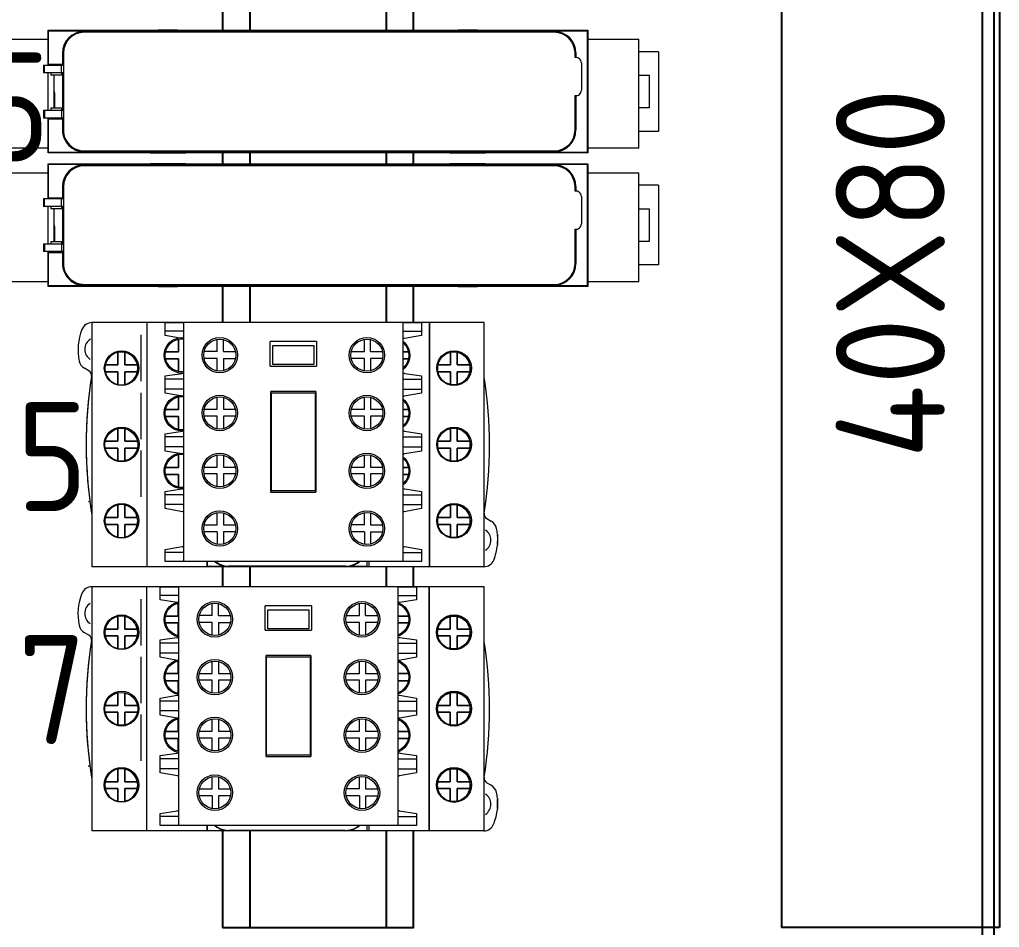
# Model space of a CAD drawing. Header units: millimetres. Extents: x 37984 to 70752, y 14140 to 37584.
# Drawn here: x 39384.4 to 39564.2, y 23959.4 to 24125.9 of the extents above; entities that cross this region are included whole.
import ezdxf
from ezdxf.enums import TextEntityAlignment as Align

# ---------------------------------------------------------------- set-up
doc = ezdxf.new("R2010")
doc.units = ezdxf.units.MM
doc.set_wipeout_variables(frame=1)
doc.layers.add('! NO PLOT !', color=7, linetype='Continuous', true_color=0xff75dd, plot=False)
doc.layers.add('000-PI-Oprema', color=30, linetype='Continuous', lineweight=5)
doc.layers.add('000-SI-Oprema', color=30, linetype='Continuous', lineweight=5)
for name, color, linetype in [('000-PI_TEXT', 7, 'Continuous'), ('002-PI-Kabelska kanalica', 150, 'Continuous'), ('004-PI-DIN Šina', 3, 'Continuous')]:
    doc.layers.add(name, color=color, linetype=linetype)
doc.styles.add('PI0', font='isocpeur.ttf', dxfattribs={"width": 0.9})

# ---------------------------------------------------------------- blocks, each defined once
blk = doc.blocks.new('8606.000_montažna')
at = {"layer": '! NO PLOT !'}
blk.add_line((51182.39, 38449.42), (51182.39, 36559.42), dxfattribs=at)
blk = doc.blocks.new('*U529')
at = {"layer": '004-PI-DIN Šina'}
blk.add_lwpolyline([(220, -17.5), (220, 17.5), (0, 17.5), (0, -17.5)], close=True, dxfattribs=at)
for points in [[(0, 12.5), (220, 12.5)], [(0, -12.5), (220, -12.5)]]:
    blk.add_lwpolyline(points, dxfattribs=at)
blk = doc.blocks.new('*U528')
at = {"layer": '002-PI-Kabelska kanalica'}
for p, q in [((-20, 120), (20, 120)), ((-20, -100), (-20, 120)), ((20, -100), (20, 120)), ((-20, -100), (20, -100))]:
    blk.add_line(p, q, dxfattribs=at)
blk = doc.blocks.new('XPSBAC14AC')
blk.add_wipeout([(51947.94, 38327.31), (51951.03, 38327.31), (51951.03, 38330.91), (51965.63, 38330.91), (51965.63, 38327.31), (51967.94, 38327.31), (51967.94, 38317.9), (51969.58, 38317.9), (51969.58, 38218.9), (51967.94, 38218.9), (51967.94, 38209.5), (51965.63, 38209.5), (51965.63, 38205.9), (51951.03, 38205.9), (51951.03, 38209.5), (51947.94, 38209.5), (51947.94, 38218.9), (51947.08, 38218.9), (51947.08, 38317.9), (51947.94, 38317.9)]).dxf.layer = '000-PI-Oprema'
at = {"layer": '000-PI-Oprema'}
for p, q in [((51951.03, 38330.91), (51965.63, 38330.91)), ((51951.03, 38330.91), (51951.03, 38327.31)), ((51965.63, 38330.91), (51965.63, 38327.31)), ((51955.34, 38329.2), (51961.33, 38329.2)), ((51955.34, 38327.31), (51955.34, 38329.2)), ((51961.33, 38329.2), (51961.33, 38327.31)), ((51967.94, 38327.31), (51947.94, 38327.31)), ((51947.94, 38317.9), (51947.94, 38327.31)), ((51967.94, 38327.31), (51967.94, 38317.9)), ((51947.08, 38317.9), (51953.47, 38317.9)), ((51947.17, 38317.82), (51947.08, 38317.9)), ((51947.08, 38299.18), (51947.08, 38317.9)), ((51947.17, 38317.82), (51953.33, 38317.82)), ((51947.17, 38218.99), (51947.17, 38317.82)), ((51953.33, 38317.9), (51953.33, 38315.25)), ((51954.89, 38318.75), (51953.47, 38318.75)), ((51953.47, 38315.09), (51953.47, 38318.75)), ((51954.89, 38318.56), (51953.47, 38318.56)), ((51954.89, 38318.75), (51954.89, 38315.09)), ((51954.89, 38317.9), (51961.77, 38317.9)), ((51963.19, 38318.75), (51961.77, 38318.75)), ((51961.77, 38315.09), (51961.77, 38318.75)), ((51961.77, 38318.56), (51963.19, 38318.56)), ((51963.19, 38318.75), (51963.19, 38315.09)), ((51963.19, 38317.9), (51969.58, 38317.9)), ((51963.33, 38317.9), (51963.33, 38315.25)), ((51963.33, 38317.82), (51969.49, 38317.82)), ((51969.49, 38317.82), (51969.58, 38317.9)), ((51969.49, 38317.82), (51969.49, 38218.99)), ((51969.58, 38317.9), (51969.58, 38299.18)), ((51953.47, 38317.4), (51953.33, 38317.4)), ((51955.33, 38317.4), (51954.89, 38317.4)), ((51955.33, 38317.4), (51955.33, 38315.4)), ((51955.33, 38316.76), (51958.33, 38316.79)), ((51958.33, 38316.79), (51961.33, 38316.76)), ((51961.77, 38317.4), (51961.33, 38317.4)), ((51961.33, 38315.4), (51961.33, 38317.4)), ((51963.33, 38317.4), (51963.19, 38317.4)), ((51953.47, 38315.25), (51951.28, 38315.25)), ((51951.28, 38315.08), (51951.28, 38315.25)), ((51965.38, 38315.08), (51951.28, 38315.08)), ((51953.47, 38315.4), (51953.33, 38315.4)), ((51954.89, 38315.46), (51953.47, 38315.46)), ((51955.33, 38315.4), (51954.89, 38315.4)), ((51961.77, 38315.25), (51954.89, 38315.25)), ((51961.77, 38315.4), (51961.33, 38315.4)), ((51961.77, 38315.46), (51963.19, 38315.46)), ((51963.33, 38315.4), (51963.19, 38315.4)), ((51965.38, 38315.25), (51963.19, 38315.25)), ((51965.38, 38315.25), (51965.38, 38315.08)), ((51947.28, 38311.25), (51947.45, 38311.25)), ((51947.28, 38311.25), (51947.28, 38225.05)), ((51947.45, 38311.25), (51947.45, 38225.05)), ((51969.21, 38311.25), (51969.38, 38311.25)), ((51969.21, 38225.05), (51969.21, 38311.25)), ((51969.38, 38225.05), (51969.38, 38311.25)), ((51947.14, 38300.15), (51947.08, 38300.15)), ((51969.58, 38300.15), (51969.53, 38300.15)), ((51947.06, 38299.15), (51947.14, 38299.23)), ((51947.06, 38297.5), (51947.06, 38299.15)), ((51969.53, 38299.23), (51969.61, 38299.15)), ((51969.61, 38299.15), (51969.61, 38297.5)), ((51947.02, 38297.5), (51947.11, 38297.5)), ((51947.02, 38294.3), (51947.02, 38297.5)), ((51947.11, 38297.67), (51947.08, 38297.67)), ((51947.08, 38297.67), (51947.08, 38297.5)), ((51947.11, 38294.13), (51947.11, 38297.67)), ((51969.59, 38297.67), (51969.56, 38297.67)), ((51969.56, 38297.67), (51969.56, 38294.13)), ((51969.56, 38297.5), (51969.64, 38297.5)), ((51969.59, 38297.5), (51969.59, 38297.67)), ((51969.64, 38297.5), (51969.64, 38294.3)), ((51947.11, 38294.3), (51947.02, 38294.3)), ((51947.06, 38292.65), (51947.06, 38294.3)), ((51947.08, 38294.3), (51947.08, 38294.13)), ((51947.08, 38294.13), (51947.11, 38294.13)), ((51969.64, 38294.3), (51969.56, 38294.3)), ((51969.56, 38294.13), (51969.59, 38294.13)), ((51969.59, 38294.13), (51969.59, 38294.3)), ((51969.61, 38294.3), (51969.61, 38292.65)), ((51947.14, 38292.58), (51947.06, 38292.65)), ((51947.08, 38244.18), (51947.08, 38292.63)), ((51969.61, 38292.65), (51969.53, 38292.58)), ((51969.58, 38292.63), (51969.58, 38244.18)), ((51947.08, 38291.65), (51947.14, 38291.65)), ((51969.53, 38291.65), (51969.58, 38291.65)), ((51947.06, 38244.15), (51947.14, 38244.23)), ((51947.06, 38242.5), (51947.06, 38244.15)), ((51947.14, 38245.15), (51947.08, 38245.15)), ((51969.58, 38245.15), (51969.53, 38245.15)), ((51969.53, 38244.23), (51969.61, 38244.15)), ((51969.61, 38244.15), (51969.61, 38242.5)), ((51947.02, 38239.3), (51947.02, 38242.5)), ((51947.02, 38242.5), (51947.11, 38242.5)), ((51947.08, 38242.67), (51947.08, 38242.5)), ((51947.11, 38242.67), (51947.08, 38242.67)), ((51947.11, 38239.13), (51947.11, 38242.67)), ((51969.56, 38242.67), (51969.56, 38239.13)), ((51969.59, 38242.67), (51969.56, 38242.67)), ((51969.56, 38242.5), (51969.64, 38242.5)), ((51969.59, 38242.5), (51969.59, 38242.67)), ((51969.64, 38242.5), (51969.64, 38239.3)), ((51947.11, 38239.3), (51947.02, 38239.3)), ((51947.06, 38237.65), (51947.06, 38239.3)), ((51947.08, 38239.3), (51947.08, 38239.13)), ((51947.08, 38239.13), (51947.11, 38239.13)), ((51969.64, 38239.3), (51969.56, 38239.3)), ((51969.56, 38239.13), (51969.59, 38239.13)), ((51969.59, 38239.13), (51969.59, 38239.3)), ((51969.61, 38239.3), (51969.61, 38237.65)), ((51947.14, 38237.58), (51947.06, 38237.65)), ((51947.08, 38218.9), (51947.08, 38237.63)), ((51947.08, 38236.65), (51947.14, 38236.65)), ((51969.61, 38237.65), (51969.53, 38237.58)), ((51969.53, 38236.65), (51969.58, 38236.65)), ((51969.58, 38237.63), (51969.58, 38218.9)), ((51947.45, 38225.05), (51947.28, 38225.05)), ((51969.38, 38225.05), (51969.21, 38225.05)), ((51951.28, 38221.05), (51951.28, 38221.22)), ((51951.28, 38221.22), (51957.6, 38221.22)), ((51957.6, 38221.05), (51951.28, 38221.05)), ((51964.57, 38221.22), (51965.42, 38221.22)), ((51965.43, 38221.05), (51964.57, 38221.05)), ((51965.43, 38221.05), (51965.42, 38221.22)), ((51947.17, 38218.99), (51947.08, 38218.9)), ((51969.58, 38218.9), (51947.08, 38218.9)), ((51969.49, 38218.99), (51947.17, 38218.99)), ((51947.94, 38209.5), (51947.94, 38218.9)), ((51963.58, 38220.05), (51958.58, 38220.05)), ((51967.94, 38218.9), (51967.94, 38209.5)), ((51969.49, 38218.99), (51969.58, 38218.9)), ((51947.94, 38209.5), (51967.94, 38209.5)), ((51951.03, 38205.9), (51951.03, 38209.5)), ((51955.33, 38207.61), (51955.33, 38209.5)), ((51961.33, 38209.5), (51961.33, 38207.61)), ((51965.63, 38205.9), (51965.63, 38209.5)), ((51961.33, 38207.61), (51955.33, 38207.61)), ((51965.63, 38205.9), (51951.03, 38205.9))]:
    blk.add_line(p, q, dxfattribs=at)
for centre, radius, start, end in [((51976.28, 37111.64), 1205.24, 90.85346, 90.99635), ((51951.28, 38311.25), 4, 90, 180), ((51951.28, 38311.25), 3.83, 90, 180), ((51965.38, 38311.25), 4, 0, 90), ((51965.38, 38311.25), 3.83, 0, 90), ((51951.28, 38225.05), 4, 180, 270), ((51951.28, 38225.05), 3.83, 180, 270), ((51965.38, 38225.05), 3.83, 270.6387, 0), ((51965.38, 38225.05), 4, 270.625, 0), ((51958.58, 38221.05), 1, 170.1939, 270), ((51963.58, 38221.05), 0.998, 270, 9.9366)]:
    blk.add_arc(centre, radius, start, end, dxfattribs=at)
for points, knots in [([(51947.14, 38299.69), (51947.14, 38299.72), (51947.14, 38299.78), (51947.14, 38299.87), (51947.14, 38299.94), (51947.14, 38300.01), (51947.14, 38300.06), (51947.14, 38300.1), (51947.14, 38300.12), (51947.14, 38300.13), (51947.14, 38300.14), (51947.14, 38300.15), (51947.14, 38300.15), (51947.14, 38300.15)], [0, 0, 0, 0, 0.193096, 0.38017, 0.553085, 0.705022, 0.829881, 0.880646, 0.922911, 0.956185, 0.980215, 0.994834, 1, 1, 1, 1]), ([(51947.14, 38299.23), (51947.14, 38299.23), (51947.14, 38299.24), (51947.14, 38299.24), (51947.14, 38299.25), (51947.14, 38299.28), (51947.14, 38299.32), (51947.14, 38299.37), (51947.14, 38299.44), (51947.14, 38299.55), (51947.14, 38299.63), (51947.14, 38299.69)], [0, 0, 0, 0, 0.00666, 0.022616, 0.047761, 0.081913, 0.175972, 0.300944, 0.452175, 0.623721, 1, 1, 1, 1]), ([(51969.53, 38300.15), (51969.53, 38300.15), (51969.53, 38300.15), (51969.53, 38300.14), (51969.53, 38300.13), (51969.53, 38300.12), (51969.53, 38300.1), (51969.52, 38300.06), (51969.52, 38300.01), (51969.52, 38299.94), (51969.52, 38299.87), (51969.52, 38299.78), (51969.52, 38299.72), (51969.52, 38299.69)], [0, 0, 0, 0, 0.005166, 0.019785, 0.043815, 0.077089, 0.119354, 0.170119, 0.294978, 0.446915, 0.61983, 0.806904, 1, 1, 1, 1]), ([(51969.52, 38299.69), (51969.52, 38299.63), (51969.52, 38299.55), (51969.52, 38299.44), (51969.52, 38299.37), (51969.52, 38299.32), (51969.53, 38299.28), (51969.53, 38299.25), (51969.53, 38299.24), (51969.53, 38299.24), (51969.53, 38299.23), (51969.53, 38299.23)], [0, 0, 0, 0, 0.376279, 0.547825, 0.699056, 0.824028, 0.918087, 0.952239, 0.977384, 0.99334, 1, 1, 1, 1]), ([(51947.14, 38292.11), (51947.14, 38292.17), (51947.14, 38292.26), (51947.14, 38292.36), (51947.14, 38292.43), (51947.14, 38292.49), (51947.14, 38292.53), (51947.14, 38292.55), (51947.14, 38292.56), (51947.14, 38292.57), (51947.14, 38292.58), (51947.14, 38292.58)], [0, 0, 0, 0, 0.37628, 0.547819, 0.699055, 0.824029, 0.918087, 0.952239, 0.977384, 0.99334, 1, 1, 1, 1]), ([(51969.53, 38292.58), (51969.53, 38292.58), (51969.53, 38292.57), (51969.53, 38292.56), (51969.53, 38292.55), (51969.53, 38292.53), (51969.52, 38292.49), (51969.52, 38292.43), (51969.52, 38292.36), (51969.52, 38292.26), (51969.52, 38292.17), (51969.52, 38292.11)], [0, 0, 0, 0, 0.00666, 0.022616, 0.047761, 0.081913, 0.175972, 0.300945, 0.452176, 0.623721, 1, 1, 1, 1]), ([(51947.14, 38291.65), (51947.14, 38291.65), (51947.14, 38291.66), (51947.14, 38291.66), (51947.14, 38291.68), (51947.14, 38291.69), (51947.14, 38291.71), (51947.14, 38291.74), (51947.14, 38291.79), (51947.14, 38291.86), (51947.14, 38291.94), (51947.14, 38292.03), (51947.14, 38292.08), (51947.14, 38292.11)], [0, 0, 0, 0, 0.005166, 0.019784, 0.043814, 0.077089, 0.119356, 0.170122, 0.294977, 0.4469, 0.619834, 0.806964, 1, 1, 1, 1]), ([(51969.52, 38292.11), (51969.52, 38292.08), (51969.52, 38292.03), (51969.52, 38291.94), (51969.52, 38291.86), (51969.52, 38291.79), (51969.52, 38291.74), (51969.53, 38291.71), (51969.53, 38291.69), (51969.53, 38291.68), (51969.53, 38291.66), (51969.53, 38291.66), (51969.53, 38291.65), (51969.53, 38291.65)], [0, 0, 0, 0, 0.193096, 0.38017, 0.553085, 0.705023, 0.829882, 0.880646, 0.922912, 0.956185, 0.980215, 0.994834, 1, 1, 1, 1]), ([(51947.14, 38244.69), (51947.14, 38244.72), (51947.14, 38244.78), (51947.14, 38244.87), (51947.14, 38244.94), (51947.14, 38245.01), (51947.14, 38245.06), (51947.14, 38245.1), (51947.14, 38245.12), (51947.14, 38245.13), (51947.14, 38245.14), (51947.14, 38245.15), (51947.14, 38245.15), (51947.14, 38245.15)], [0, 0, 0, 0, 0.193096, 0.38017, 0.553085, 0.705022, 0.829881, 0.880646, 0.922911, 0.956185, 0.980215, 0.994834, 1, 1, 1, 1]), ([(51947.14, 38244.23), (51947.14, 38244.23), (51947.14, 38244.24), (51947.14, 38244.24), (51947.14, 38244.25), (51947.14, 38244.28), (51947.14, 38244.32), (51947.14, 38244.37), (51947.14, 38244.44), (51947.14, 38244.55), (51947.14, 38244.63), (51947.14, 38244.69)], [0, 0, 0, 0, 0.00666, 0.022616, 0.047761, 0.081913, 0.175972, 0.300944, 0.452175, 0.623721, 1, 1, 1, 1]), ([(51969.53, 38245.15), (51969.53, 38245.15), (51969.53, 38245.15), (51969.53, 38245.14), (51969.53, 38245.13), (51969.53, 38245.12), (51969.53, 38245.1), (51969.52, 38245.06), (51969.52, 38245.01), (51969.52, 38244.94), (51969.52, 38244.87), (51969.52, 38244.78), (51969.52, 38244.72), (51969.52, 38244.69)], [0, 0, 0, 0, 0.005166, 0.019785, 0.043815, 0.077089, 0.119354, 0.170119, 0.294978, 0.446915, 0.61983, 0.806904, 1, 1, 1, 1]), ([(51969.52, 38244.69), (51969.52, 38244.63), (51969.52, 38244.55), (51969.52, 38244.44), (51969.52, 38244.37), (51969.52, 38244.32), (51969.53, 38244.28), (51969.53, 38244.25), (51969.53, 38244.24), (51969.53, 38244.24), (51969.53, 38244.23), (51969.53, 38244.23)], [0, 0, 0, 0, 0.376279, 0.547825, 0.699056, 0.824028, 0.918087, 0.952239, 0.977384, 0.99334, 1, 1, 1, 1]), ([(51947.14, 38237.11), (51947.14, 38237.17), (51947.14, 38237.26), (51947.14, 38237.36), (51947.14, 38237.43), (51947.14, 38237.49), (51947.14, 38237.53), (51947.14, 38237.55), (51947.14, 38237.56), (51947.14, 38237.57), (51947.14, 38237.58), (51947.14, 38237.58)], [0, 0, 0, 0, 0.37628, 0.547819, 0.699055, 0.824029, 0.918087, 0.952239, 0.977384, 0.99334, 1, 1, 1, 1]), ([(51947.14, 38236.65), (51947.14, 38236.65), (51947.14, 38236.66), (51947.14, 38236.66), (51947.14, 38236.68), (51947.14, 38236.69), (51947.14, 38236.71), (51947.14, 38236.74), (51947.14, 38236.79), (51947.14, 38236.86), (51947.14, 38236.94), (51947.14, 38237.03), (51947.14, 38237.08), (51947.14, 38237.11)], [0, 0, 0, 0, 0.005166, 0.019784, 0.043814, 0.077089, 0.119356, 0.170122, 0.294977, 0.4469, 0.619834, 0.806964, 1, 1, 1, 1]), ([(51969.53, 38237.58), (51969.53, 38237.58), (51969.53, 38237.57), (51969.53, 38237.56), (51969.53, 38237.55), (51969.53, 38237.53), (51969.52, 38237.49), (51969.52, 38237.43), (51969.52, 38237.36), (51969.52, 38237.26), (51969.52, 38237.17), (51969.52, 38237.11)], [0, 0, 0, 0, 0.00666, 0.022616, 0.047761, 0.081913, 0.175972, 0.300945, 0.452176, 0.623721, 1, 1, 1, 1]), ([(51969.52, 38237.11), (51969.52, 38237.08), (51969.52, 38237.03), (51969.52, 38236.94), (51969.52, 38236.86), (51969.52, 38236.79), (51969.52, 38236.74), (51969.53, 38236.71), (51969.53, 38236.69), (51969.53, 38236.68), (51969.53, 38236.66), (51969.53, 38236.66), (51969.53, 38236.65), (51969.53, 38236.65)], [0, 0, 0, 0, 0.193096, 0.38017, 0.553085, 0.705023, 0.829882, 0.880646, 0.922912, 0.956185, 0.980215, 0.994834, 1, 1, 1, 1])]:
    blk.add_open_spline(points, degree=3, knots=knots, dxfattribs=at)
blk = doc.blocks.new('LC1D12E7')
at = {"layer": '000-SI-Oprema'}
blk.add_line((44635.39, 32014.77), (44633.39, 32014.77), dxfattribs=at)
for centre, radius, start, end in [((44667.54, 32089.55), 2, 101.8653, 150), ((44667.54, 32089.55), 2, 101.8653, 150), ((44669.19, 32081.72), 10, 67.9757, 101.8653), ((44669.19, 32081.72), 10, 67.9757, 101.8653), ((44634.39, 32024.72), 10, 247.9757, 264.268), ((44636.03, 32016.9), 2, 281.8653, 330), ((44634.39, 32024.72), 10, 264.9205, 274.6032), ((44634.39, 32024.72), 10, 275.732, 281.8653)]:
    blk.add_arc(centre, radius, start, end, dxfattribs=at)
at = {"ltscale": 0.25}
blk.add_wipeout([(44629.39, 32089.17), (44674.19, 32089.17), (44674.19, 32017.22), (44629.39, 32017.22)], dxfattribs=at).dxf.layer = '000-PI-Oprema'
at = {"layer": '000-SI-Oprema'}
for p, q in [((44629.39, 32017.22), (44629.39, 32089.17)), ((44674.19, 32089.17), (44629.39, 32089.17)), ((44674.19, 32089.17), (44629.39, 32089.17)), ((44641.29, 32089.53), (44641.29, 32089.82)), ((44665.33, 32089.73), (44665.81, 32090.55)), ((44665.33, 32089.73), (44665.81, 32090.55)), ((44674.19, 32017.22), (44674.19, 32089.17)), ((44637.16, 32086.73), (44637.16, 32084.4)), ((44637.16, 32084.4), (44637.16, 32086.73)), ((44638.42, 32086.73), (44638.42, 32084.4)), ((44638.42, 32084.4), (44638.42, 32086.73)), ((44651.16, 32086.73), (44651.16, 32084.4)), ((44651.16, 32084.4), (44651.16, 32086.73)), ((44652.42, 32086.73), (44652.42, 32084.4)), ((44652.42, 32084.4), (44652.42, 32086.73)), ((44665.16, 32086.73), (44665.16, 32084.4)), ((44665.16, 32084.4), (44665.16, 32086.73)), ((44666.42, 32086.73), (44666.42, 32084.4)), ((44666.42, 32084.4), (44666.42, 32086.73)), ((44637.16, 32084.4), (44634.83, 32084.4)), ((44634.83, 32084.4), (44637.16, 32084.4)), ((44640.75, 32084.4), (44638.42, 32084.4)), ((44638.42, 32084.4), (44640.75, 32084.4)), ((44651.16, 32084.4), (44648.83, 32084.4)), ((44648.83, 32084.4), (44651.16, 32084.4)), ((44654.75, 32084.4), (44652.42, 32084.4)), ((44652.42, 32084.4), (44654.75, 32084.4)), ((44665.16, 32084.4), (44662.83, 32084.4)), ((44662.83, 32084.4), (44665.16, 32084.4)), ((44668.75, 32084.4), (44666.42, 32084.4)), ((44666.42, 32084.4), (44668.75, 32084.4)), ((44637.16, 32083.14), (44634.83, 32083.14)), ((44634.83, 32083.14), (44637.16, 32083.14)), ((44637.16, 32083.14), (44637.16, 32080.82)), ((44637.16, 32080.82), (44637.16, 32083.14)), ((44638.42, 32083.14), (44638.42, 32080.82)), ((44638.42, 32080.82), (44638.42, 32083.14)), ((44640.75, 32083.14), (44638.42, 32083.14)), ((44638.42, 32083.14), (44640.75, 32083.14)), ((44651.16, 32083.14), (44648.83, 32083.14)), ((44648.83, 32083.14), (44651.16, 32083.14)), ((44651.16, 32083.14), (44651.16, 32080.82)), ((44651.16, 32080.82), (44651.16, 32083.14)), ((44652.42, 32083.14), (44652.42, 32080.82)), ((44652.42, 32080.82), (44652.42, 32083.14)), ((44654.75, 32083.14), (44652.42, 32083.14)), ((44652.42, 32083.14), (44654.75, 32083.14)), ((44665.16, 32083.14), (44662.83, 32083.14)), ((44662.83, 32083.14), (44665.16, 32083.14)), ((44665.16, 32083.14), (44665.16, 32080.82)), ((44665.16, 32080.82), (44665.16, 32083.14)), ((44666.42, 32083.14), (44666.42, 32080.82)), ((44666.42, 32080.82), (44666.42, 32083.14)), ((44668.75, 32083.14), (44666.42, 32083.14)), ((44666.42, 32083.14), (44668.75, 32083.14)), ((44650.74, 32080.17), (44642.24, 32080.17)), ((44661.34, 32080.17), (44652.84, 32080.17)), ((44671.94, 32080.17), (44663.44, 32080.17)), ((44674.19, 32079.12), (44629.39, 32079.12)), ((44646.36, 32075.66), (44646.36, 32073.3)), ((44646.36, 32073.3), (44646.36, 32075.66)), ((44647.62, 32075.66), (44647.62, 32073.3)), ((44647.62, 32073.3), (44647.62, 32075.66)), ((44656.96, 32075.66), (44656.96, 32073.3)), ((44656.96, 32073.3), (44656.96, 32075.66)), ((44658.25, 32075.65), (44658.25, 32073.3)), ((44658.25, 32073.3), (44658.25, 32075.65)), ((44667.56, 32075.66), (44667.56, 32073.3)), ((44667.56, 32073.3), (44667.56, 32075.66)), ((44668.82, 32075.66), (44668.82, 32073.3)), ((44668.82, 32073.3), (44668.82, 32075.66)), ((44646.36, 32073.3), (44644.01, 32073.3)), ((44644.01, 32073.3), (44646.36, 32073.3)), ((44649.97, 32073.3), (44647.62, 32073.3)), ((44647.62, 32073.3), (44649.97, 32073.3)), ((44656.96, 32073.3), (44654.61, 32073.3)), ((44654.61, 32073.3), (44656.96, 32073.3)), ((44660.57, 32073.3), (44658.25, 32073.3)), ((44658.25, 32073.3), (44660.57, 32073.3)), ((44667.56, 32073.3), (44665.21, 32073.3)), ((44665.21, 32073.3), (44667.56, 32073.3)), ((44671.17, 32073.3), (44668.82, 32073.3)), ((44668.82, 32073.3), (44671.17, 32073.3)), ((44646.36, 32072.04), (44644.01, 32072.04)), ((44644.01, 32072.04), (44646.36, 32072.04)), ((44646.36, 32072.04), (44646.36, 32069.69)), ((44646.36, 32069.69), (44646.36, 32072.04)), ((44647.62, 32072.04), (44647.62, 32069.69)), ((44647.62, 32069.69), (44647.62, 32072.04)), ((44649.97, 32072.04), (44647.62, 32072.04)), ((44647.62, 32072.04), (44649.97, 32072.04)), ((44656.96, 32072.04), (44654.61, 32072.04)), ((44654.61, 32072.04), (44656.96, 32072.04)), ((44656.96, 32072.04), (44656.96, 32069.69)), ((44656.96, 32069.69), (44656.96, 32072.04)), ((44658.25, 32072.04), (44658.25, 32069.7)), ((44658.25, 32069.7), (44658.25, 32072.04)), ((44660.57, 32072.04), (44658.25, 32072.04)), ((44658.25, 32072.04), (44660.57, 32072.04)), ((44667.56, 32072.04), (44665.21, 32072.04)), ((44665.21, 32072.04), (44667.56, 32072.04)), ((44667.56, 32072.04), (44667.56, 32069.69)), ((44667.56, 32069.69), (44667.56, 32072.04)), ((44668.82, 32072.04), (44668.82, 32069.69)), ((44668.82, 32069.69), (44668.82, 32072.04)), ((44671.17, 32072.04), (44668.82, 32072.04)), ((44668.82, 32072.04), (44671.17, 32072.04)), ((44629.39, 32068.02), (44674.19, 32068.02)), ((44629.49, 32068.02), (44629.49, 32064.02)), ((44633.49, 32068.02), (44629.49, 32068.02)), ((44674.09, 32068.02), (44670.09, 32068.02)), ((44674.09, 32064.02), (44674.09, 32068.02)), ((44629.49, 32042.67), (44629.49, 32064.02)), ((44674.09, 32064.02), (44674.09, 32042.67)), ((44674.19, 32042.67), (44674.19, 32064.02)), ((44629.49, 32042.67), (44629.49, 32038.67)), ((44663.32, 32042.51), (44661.49, 32042.51)), ((44674.09, 32038.67), (44674.09, 32042.67)), ((44674.19, 32038.36), (44629.39, 32038.36)), ((44629.49, 32038.67), (44633.49, 32038.67)), ((44670.09, 32038.67), (44633.49, 32038.67)), ((44646.36, 32037.06), (44646.36, 32034.7)), ((44646.36, 32034.7), (44646.36, 32037.06)), ((44647.62, 32037.06), (44647.62, 32034.7)), ((44647.62, 32034.7), (44647.62, 32037.06)), ((44656.96, 32037.06), (44656.96, 32034.7)), ((44656.96, 32034.7), (44656.96, 32037.06)), ((44658.25, 32037.05), (44658.25, 32034.7)), ((44658.25, 32034.7), (44658.25, 32037.05)), ((44667.56, 32037.06), (44667.56, 32034.7)), ((44667.56, 32034.7), (44667.56, 32037.06)), ((44668.82, 32037.06), (44668.82, 32034.7)), ((44668.82, 32034.7), (44668.82, 32037.06)), ((44670.09, 32038.67), (44674.09, 32038.67)), ((44646.36, 32034.7), (44644.01, 32034.7)), ((44644.01, 32034.7), (44646.36, 32034.7)), ((44646.36, 32033.44), (44644.01, 32033.44)), ((44644.01, 32033.44), (44646.36, 32033.44)), ((44646.36, 32033.44), (44646.36, 32031.09)), ((44646.36, 32031.09), (44646.36, 32033.44)), ((44649.97, 32034.7), (44647.62, 32034.7)), ((44647.62, 32034.7), (44649.97, 32034.7)), ((44649.97, 32033.44), (44647.62, 32033.44)), ((44647.62, 32033.44), (44649.97, 32033.44)), ((44647.62, 32033.44), (44647.62, 32031.09)), ((44647.62, 32031.09), (44647.62, 32033.44)), ((44656.96, 32034.7), (44654.61, 32034.7)), ((44654.61, 32034.7), (44656.96, 32034.7)), ((44656.96, 32033.44), (44654.61, 32033.44)), ((44654.61, 32033.44), (44656.96, 32033.44)), ((44656.96, 32033.44), (44656.96, 32031.09)), ((44656.96, 32031.09), (44656.96, 32033.44)), ((44660.57, 32034.7), (44658.25, 32034.7)), ((44658.25, 32034.7), (44660.57, 32034.7)), ((44660.57, 32033.44), (44658.25, 32033.44)), ((44658.25, 32033.44), (44660.57, 32033.44)), ((44658.25, 32033.44), (44658.25, 32031.1)), ((44658.25, 32031.1), (44658.25, 32033.44)), ((44667.56, 32034.7), (44665.21, 32034.7)), ((44665.21, 32034.7), (44667.56, 32034.7)), ((44667.56, 32033.44), (44665.21, 32033.44)), ((44665.21, 32033.44), (44667.56, 32033.44)), ((44667.56, 32033.44), (44667.56, 32031.09)), ((44667.56, 32031.09), (44667.56, 32033.44)), ((44671.17, 32034.7), (44668.82, 32034.7)), ((44668.82, 32034.7), (44671.17, 32034.7)), ((44671.17, 32033.44), (44668.82, 32033.44)), ((44668.82, 32033.44), (44671.17, 32033.44)), ((44668.82, 32033.44), (44668.82, 32031.09)), ((44668.82, 32031.09), (44668.82, 32033.44)), ((44674.19, 32027.26), (44629.39, 32027.26)), ((44629.39, 32027.26), (44674.19, 32027.26)), ((44637.16, 32025.73), (44637.16, 32023.4)), ((44637.16, 32023.4), (44637.16, 32025.73)), ((44638.42, 32025.73), (44638.42, 32023.4)), ((44638.42, 32023.4), (44638.42, 32025.73)), ((44651.16, 32025.73), (44651.16, 32023.4)), ((44651.16, 32023.4), (44651.16, 32025.73)), ((44652.42, 32025.73), (44652.42, 32023.4)), ((44652.42, 32023.4), (44652.42, 32025.73)), ((44665.16, 32025.73), (44665.16, 32023.4)), ((44665.16, 32023.4), (44665.16, 32025.73)), ((44666.42, 32025.73), (44666.42, 32023.4)), ((44666.42, 32023.4), (44666.42, 32025.73)), ((44637.16, 32023.4), (44634.83, 32023.4)), ((44634.83, 32023.4), (44637.16, 32023.4)), ((44640.75, 32023.4), (44638.42, 32023.4)), ((44638.42, 32023.4), (44640.75, 32023.4)), ((44651.16, 32023.4), (44648.83, 32023.4)), ((44648.83, 32023.4), (44651.16, 32023.4)), ((44654.75, 32023.4), (44652.42, 32023.4)), ((44652.42, 32023.4), (44654.75, 32023.4)), ((44665.16, 32023.4), (44662.83, 32023.4)), ((44662.83, 32023.4), (44665.16, 32023.4)), ((44668.75, 32023.4), (44666.42, 32023.4)), ((44666.42, 32023.4), (44668.75, 32023.4)), ((44637.16, 32022.14), (44634.83, 32022.14)), ((44634.83, 32022.14), (44637.16, 32022.14)), ((44637.16, 32022.14), (44637.16, 32019.82)), ((44637.16, 32019.82), (44637.16, 32022.14)), ((44640.75, 32022.14), (44638.42, 32022.14)), ((44638.42, 32022.14), (44640.75, 32022.14)), ((44638.42, 32022.14), (44638.42, 32019.82)), ((44638.42, 32019.82), (44638.42, 32022.14)), ((44651.16, 32022.14), (44648.83, 32022.14)), ((44648.83, 32022.14), (44651.16, 32022.14)), ((44651.16, 32022.14), (44651.16, 32019.82)), ((44651.16, 32019.82), (44651.16, 32022.14)), ((44654.75, 32022.14), (44652.42, 32022.14)), ((44652.42, 32022.14), (44654.75, 32022.14)), ((44652.42, 32022.14), (44652.42, 32019.82)), ((44652.42, 32019.82), (44652.42, 32022.14)), ((44665.16, 32022.14), (44662.83, 32022.14)), ((44662.83, 32022.14), (44665.16, 32022.14)), ((44665.16, 32022.14), (44665.16, 32019.82)), ((44665.16, 32019.82), (44665.16, 32022.14)), ((44668.75, 32022.14), (44666.42, 32022.14)), ((44666.42, 32022.14), (44668.75, 32022.14)), ((44666.42, 32022.14), (44666.42, 32019.82)), ((44666.42, 32019.82), (44666.42, 32022.14)), ((44629.39, 32017.22), (44674.19, 32017.22)), ((44638.24, 32016.72), (44637.77, 32015.9))]:
    blk.add_line(p, q, dxfattribs=at)
for centre, radius in [((44637.84, 32083.72), 3.17), ((44637.84, 32083.72), 3.17), ((44651.84, 32083.72), 3.2), ((44651.84, 32083.72), 3.2), ((44651.79, 32083.77), 3.02), ((44651.79, 32083.77), 3.02), ((44665.84, 32083.72), 3.17), ((44665.84, 32083.72), 3.17), ((44646.99, 32072.67), 3.25), ((44646.99, 32072.67), 3.25), ((44646.99, 32072.67), 3.05), ((44646.99, 32072.67), 3.05), ((44657.59, 32072.67), 3.25), ((44657.59, 32072.67), 3.25), ((44657.59, 32072.67), 3.05), ((44657.59, 32072.67), 3.05), ((44668.19, 32072.67), 3.25), ((44668.19, 32072.67), 3.25), ((44668.19, 32072.67), 3.05), ((44668.19, 32072.67), 3.05), ((44661.49, 32042.51), 1.83), ((44661.49, 32042.51), 0.7), ((44646.99, 32034.07), 3.25), ((44646.99, 32034.07), 3.25), ((44646.99, 32034.07), 3.05), ((44646.99, 32034.07), 3.05), ((44657.59, 32034.07), 3.25), ((44657.59, 32034.07), 3.25), ((44657.59, 32034.07), 3.05), ((44657.59, 32034.07), 3.05), ((44668.19, 32034.07), 3.25), ((44668.19, 32034.07), 3.25), ((44668.19, 32034.07), 3.05), ((44668.19, 32034.07), 3.05), ((44637.84, 32022.72), 3.2), ((44637.84, 32022.72), 3.2), ((44651.84, 32022.72), 3.2), ((44651.84, 32022.72), 3.2), ((44665.84, 32022.72), 3.2), ((44665.84, 32022.72), 3.2)]:
    blk.add_circle(centre, radius, dxfattribs=at)
for centre, radius, start, end in [((44672.19, 32089.14), 2, 0.8072, 67.9757), ((44672.19, 32089.14), 2, 0.9683, 67.9757), ((44651.79, 32010.22), 80, 80.9942, 99.2857), ((44651.79, 32010.22), 80, 80.9942, 98.8953), ((44664.47, 32090.23), 1, 260.9942, 330), ((44664.47, 32090.23), 1, 260.9942, 330), ((44669.29, 32088.22), 2.25, 33.3495, 146.5265), ((44637.79, 32083.77), 3.02, 146.4011, 141.1657), ((44637.79, 32083.77), 3.02, 141.5846, 132.569), ((44665.79, 32083.77), 3.02, 170.6639, 167.9793), ((44665.79, 32083.77), 3.02, 170.8964, 105.6), ((44665.79, 32083.77), 3.02, 112.3051, 167.9773), ((44633.39, 32064.02), 4, 90, 180), ((44633.49, 32064.02), 4, 90, 180), ((44670.09, 32064.02), 4, 0, 90), ((44670.19, 32064.02), 4, 0, 90), ((44633.39, 32042.67), 4, 180, 270), ((44633.49, 32042.67), 4, 180, 270), ((44670.09, 32042.67), 4, 270, 0), ((44670.19, 32042.67), 4, 270, 0), ((44637.74, 32022.83), 2.95, 128.3842, 141.809), ((44637.8, 32022.74), 3.06, 102.6541, 107.0317), ((44637.8, 32022.73), 3.07, 102.0687, 102.6575), ((44637.79, 32022.77), 3.03, 79.5231, 102.0498), ((44637.78, 32022.74), 3.06, 77.9669, 79.4836), ((44637.78, 32022.74), 3.06, 72.9694, 77.9705), ((44637.84, 32022.83), 2.95, 38.4536, 51.8375), ((44651.76, 32022.8), 2.99, 135.4209, 141.7685), ((44651.7, 32022.86), 2.9, 134.6066, 135.3923), ((44651.75, 32022.81), 2.98, 128.4122, 134.5818), ((44651.8, 32022.74), 3.06, 102.6541, 107.0317), ((44651.8, 32022.73), 3.07, 102.0327, 102.6575), ((44651.79, 32022.77), 3.03, 79.5231, 102.0133), ((44651.78, 32022.74), 3.06, 77.9309, 79.4836), ((44651.78, 32022.74), 3.06, 72.9693, 77.9345), ((44651.84, 32022.83), 2.95, 38.4536, 51.8375), ((44665.74, 32022.83), 2.95, 128.3842, 141.809), ((44665.8, 32022.74), 3.06, 102.6541, 107.0317), ((44665.8, 32022.73), 3.07, 102.0327, 102.6575), ((44665.79, 32022.77), 3.03, 79.5231, 102.0133), ((44665.78, 32022.74), 3.06, 77.9309, 79.4836), ((44665.78, 32022.74), 3.06, 72.9693, 77.9345), ((44665.84, 32022.83), 2.95, 38.4536, 51.8375), ((44637.79, 32022.77), 3.02, 175.7599, 180.0061), ((44637.76, 32022.77), 3, 175.8395, 184.1605), ((44637.8, 32022.77), 3.03, 179.997, 182.8228), ((44637.78, 32022.78), 3.01, 167.9424, 175.7499), ((44637.81, 32022.77), 3.05, 169.5199, 175.8425), ((44637.77, 32022.77), 3.01, 182.824, 185.6654), ((44637.81, 32022.77), 3.04, 167.9947, 169.5211), ((44637.78, 32022.78), 3.01, 162.9271, 168.0016), ((44637.8, 32022.78), 3.01, 12.6363, 17.0748), ((44637.78, 32022.77), 3.04, 0.0453, 12.6421), ((44637.8, 32022.78), 3.01, 347.94, 12.06), ((44637.78, 32022.78), 3.03, 349.5051, 359.9602), ((44651.79, 32022.77), 3.02, 175.7599, 180.0061), ((44651.76, 32022.77), 3, 175.8395, 184.1605), ((44651.8, 32022.77), 3.03, 179.997, 182.8228), ((44651.78, 32022.78), 3.01, 167.9424, 175.7499), ((44651.81, 32022.77), 3.05, 169.5199, 175.8425), ((44651.77, 32022.77), 3.01, 182.824, 185.6654), ((44651.81, 32022.77), 3.04, 167.9541, 169.5211), ((44651.78, 32022.78), 3.01, 162.927, 167.9609), ((44651.8, 32022.78), 3.01, 12.6363, 17.0748), ((44651.78, 32022.77), 3.04, 0.0452, 12.6421), ((44651.78, 32022.78), 3.03, 349.5051, 359.9602), ((44665.76, 32022.77), 3, 175.8395, 184.1605), ((44665.72, 32022.77), 2.96, 175.9303, 186.1068), ((44665.81, 32022.77), 3.05, 167.9129, 175.8974), ((44665.81, 32022.77), 3.05, 169.5199, 175.8425), ((44665.81, 32022.77), 3.04, 167.9541, 169.5211), ((44665.78, 32022.78), 3.01, 162.927, 167.9609), ((44665.8, 32022.78), 3.01, 12.6363, 17.0748), ((44665.78, 32022.77), 3.04, 0.0452, 12.6421), ((44665.8, 32022.78), 3.01, 347.94, 12.06), ((44665.78, 32022.78), 3.03, 349.5051, 359.9602), ((44637.81, 32022.78), 3.05, 184.1579, 192.0031), ((44637.78, 32022.77), 3.02, 185.6726, 192.0545), ((44637.8, 32022.78), 3.04, 192.0056, 192.6421), ((44637.78, 32022.77), 3.01, 192.6363, 197.0748), ((44637.74, 32022.72), 2.95, 218.4536, 231.8375), ((44637.84, 32022.72), 2.95, 308.3842, 321.809), ((44637.8, 32022.77), 3.01, 342.927, 347.9609), ((44637.77, 32022.78), 3.04, 347.9541, 349.5211), ((44651.81, 32022.78), 3.05, 184.1579, 192.0436), ((44651.78, 32022.77), 3.02, 185.6726, 192.0545), ((44651.8, 32022.78), 3.04, 192.0463, 192.6421), ((44651.78, 32022.77), 3.01, 192.6363, 197.0748), ((44651.74, 32022.72), 2.95, 218.4536, 231.8375), ((44651.84, 32022.72), 2.95, 308.3842, 321.809), ((44651.8, 32022.77), 3.01, 342.9271, 348.0016), ((44651.77, 32022.78), 3.04, 347.9947, 349.5211), ((44665.81, 32022.78), 3.05, 184.1579, 192.0436), ((44665.83, 32022.79), 3.07, 186.1117, 192.0698), ((44665.8, 32022.78), 3.04, 192.0463, 192.6421), ((44665.78, 32022.77), 3.01, 192.6363, 197.0748), ((44665.74, 32022.72), 2.95, 218.4536, 231.8375), ((44665.84, 32022.72), 2.95, 308.3842, 321.809), ((44665.8, 32022.77), 3.01, 342.9271, 348.0016), ((44665.77, 32022.78), 3.04, 347.9947, 349.5211), ((44637.8, 32022.81), 3.06, 252.9693, 257.9345), ((44637.8, 32022.81), 3.06, 257.9309, 259.4836), ((44637.79, 32022.78), 3.03, 259.5231, 282.0133), ((44637.78, 32022.82), 3.07, 282.0327, 282.6575), ((44637.78, 32022.81), 3.06, 282.6541, 287.0317), ((44651.8, 32022.81), 3.06, 252.9694, 257.9705), ((44651.8, 32022.81), 3.06, 257.9669, 259.4836), ((44651.79, 32022.78), 3.03, 259.5231, 282.0498), ((44651.78, 32022.82), 3.07, 282.0687, 282.6575), ((44651.78, 32022.81), 3.06, 282.6541, 287.0317), ((44665.8, 32022.81), 3.06, 252.9694, 257.9705), ((44665.8, 32022.81), 3.06, 257.9669, 259.4836), ((44665.79, 32022.78), 3.03, 259.5231, 282.0498), ((44665.78, 32022.82), 3.07, 282.0687, 282.6575), ((44665.78, 32022.81), 3.06, 282.6541, 287.0317), ((44631.39, 32017.31), 2, 181.9967, 247.9757), ((44639.11, 32016.22), 1, 80.9942, 150), ((44651.79, 32096.22), 80, 260.9942, 278.8953), ((44634.29, 32018.22), 2.25, 214.5437, 325.3292)]:
    blk.add_arc(centre, radius, start, end, dxfattribs=at)
for centre in [(44637.79, 32022.77), (44651.79, 32022.77), (44665.79, 32022.77)]:
    blk.add_ellipse(centre, major_axis=(3.02, 0), ratio=0.999058, dxfattribs=at)
for points, knots in [([(44635.42, 32024.65), (44635.23, 32024.41), (44635.04, 32024.08), (44634.92, 32023.74), (44634.9, 32023.66)], [0, 0, 0, 0, 0.782406, 1, 1, 1, 1]), ([(44636.9, 32025.66), (44636.83, 32025.64), (44636.48, 32025.52), (44636.14, 32025.33), (44635.9, 32025.14)], [0, 0, 0, 0, 0.215617, 1, 1, 1, 1]), ([(44639.67, 32025.14), (44639.43, 32025.33), (44639.1, 32025.52), (44638.75, 32025.64), (44638.68, 32025.66)], [0, 0, 0, 0, 0.782221, 1, 1, 1, 1]), ([(44640.68, 32023.66), (44640.66, 32023.74), (44640.54, 32024.09), (44640.34, 32024.42), (44640.15, 32024.66)], [0, 0, 0, 0, 0.215032, 1, 1, 1, 1]), ([(44649.42, 32024.65), (44649.23, 32024.41), (44649.04, 32024.08), (44648.92, 32023.74), (44648.9, 32023.66)], [0, 0, 0, 0, 0.782406, 1, 1, 1, 1]), ([(44650.9, 32025.66), (44650.83, 32025.64), (44650.48, 32025.52), (44650.14, 32025.33), (44649.9, 32025.14)], [0, 0, 0, 0, 0.215617, 1, 1, 1, 1]), ([(44653.67, 32025.14), (44653.43, 32025.33), (44653.1, 32025.52), (44652.75, 32025.64), (44652.68, 32025.66)], [0, 0, 0, 0, 0.782221, 1, 1, 1, 1]), ([(44654.68, 32023.66), (44654.66, 32023.74), (44654.54, 32024.09), (44654.34, 32024.42), (44654.15, 32024.66)], [0, 0, 0, 0, 0.215032, 1, 1, 1, 1]), ([(44663.42, 32024.65), (44663.23, 32024.41), (44663.04, 32024.08), (44662.92, 32023.74), (44662.9, 32023.66)], [0, 0, 0, 0, 0.782406, 1, 1, 1, 1]), ([(44664.9, 32025.66), (44664.83, 32025.64), (44664.48, 32025.52), (44664.14, 32025.33), (44663.9, 32025.14)], [0, 0, 0, 0, 0.215617, 1, 1, 1, 1]), ([(44667.67, 32025.14), (44667.43, 32025.33), (44667.1, 32025.52), (44666.75, 32025.64), (44666.68, 32025.66)], [0, 0, 0, 0, 0.782221, 1, 1, 1, 1]), ([(44668.68, 32023.66), (44668.66, 32023.74), (44668.54, 32024.09), (44668.34, 32024.42), (44668.15, 32024.66)], [0, 0, 0, 0, 0.215032, 1, 1, 1, 1]), ([(44634.9, 32021.89), (44634.92, 32021.81), (44635.04, 32021.46), (44635.24, 32021.13), (44635.43, 32020.89)], [0, 0, 0, 0, 0.215032, 1, 1, 1, 1]), ([(44640.16, 32020.9), (44640.35, 32021.13), (44640.54, 32021.47), (44640.66, 32021.81), (44640.68, 32021.89)], [0, 0, 0, 0, 0.782406, 1, 1, 1, 1]), ([(44648.9, 32021.89), (44648.92, 32021.81), (44649.04, 32021.46), (44649.24, 32021.13), (44649.43, 32020.89)], [0, 0, 0, 0, 0.215032, 1, 1, 1, 1]), ([(44654.16, 32020.9), (44654.35, 32021.13), (44654.54, 32021.47), (44654.66, 32021.81), (44654.68, 32021.89)], [0, 0, 0, 0, 0.782406, 1, 1, 1, 1]), ([(44662.9, 32021.89), (44662.92, 32021.81), (44663.04, 32021.46), (44663.24, 32021.13), (44663.43, 32020.89)], [0, 0, 0, 0, 0.215032, 1, 1, 1, 1]), ([(44668.16, 32020.9), (44668.35, 32021.13), (44668.54, 32021.47), (44668.66, 32021.81), (44668.68, 32021.89)], [0, 0, 0, 0, 0.782406, 1, 1, 1, 1]), ([(44635.91, 32020.4), (44636.15, 32020.22), (44636.48, 32020.03), (44636.83, 32019.91), (44636.9, 32019.89)], [0, 0, 0, 0, 0.782221, 1, 1, 1, 1]), ([(44638.68, 32019.89), (44638.75, 32019.91), (44639.1, 32020.03), (44639.44, 32020.22), (44639.67, 32020.41)], [0, 0, 0, 0, 0.215617, 1, 1, 1, 1]), ([(44649.91, 32020.4), (44650.15, 32020.22), (44650.48, 32020.03), (44650.83, 32019.91), (44650.9, 32019.89)], [0, 0, 0, 0, 0.782221, 1, 1, 1, 1]), ([(44652.68, 32019.89), (44652.75, 32019.91), (44653.1, 32020.03), (44653.44, 32020.22), (44653.67, 32020.41)], [0, 0, 0, 0, 0.215617, 1, 1, 1, 1]), ([(44663.91, 32020.4), (44664.15, 32020.22), (44664.48, 32020.03), (44664.83, 32019.91), (44664.9, 32019.89)], [0, 0, 0, 0, 0.782221, 1, 1, 1, 1]), ([(44666.68, 32019.89), (44666.75, 32019.91), (44667.1, 32020.03), (44667.44, 32020.22), (44667.67, 32020.41)], [0, 0, 0, 0, 0.215617, 1, 1, 1, 1])]:
    blk.add_open_spline(points, degree=3, knots=knots, dxfattribs=at)
for points in [[(44638.42, 32025.73), (44638, 32025.82), (44637.58, 32025.82), (44637.16, 32025.73)], [(44652.42, 32025.73), (44652, 32025.82), (44651.58, 32025.82), (44651.16, 32025.73)], [(44666.42, 32025.73), (44666, 32025.82), (44665.58, 32025.82), (44665.16, 32025.73)], [(44654.75, 32022.14), (44654.84, 32022.56), (44654.84, 32022.98), (44654.75, 32023.4)], [(44637.16, 32019.82), (44637.58, 32019.73), (44638, 32019.73), (44638.42, 32019.82)], [(44651.16, 32019.82), (44651.58, 32019.73), (44652, 32019.73), (44652.42, 32019.82)], [(44665.16, 32019.82), (44665.58, 32019.73), (44666, 32019.73), (44666.42, 32019.82)]]:
    blk.add_open_spline(points, degree=3, dxfattribs=at)
blk = doc.blocks.new('LC1D12E7_part2')
at = {"layer": '000-PI-Oprema'}
for p, q in [((44745.77, 32072.46), (44747.98, 32072.46)), ((44755.48, 32072.46), (44758.65, 32072.46)), ((44766.02, 32072.46), (44769.18, 32072.46)), ((44776.68, 32072.46), (44779.85, 32072.46)), ((44787.22, 32072.46), (44789.67, 32072.46)), ((44747.98, 32025.46), (44745.77, 32025.46)), ((44758.65, 32025.46), (44755.48, 32025.46)), ((44769.18, 32025.46), (44766.02, 32025.46)), ((44779.85, 32025.46), (44776.68, 32025.46)), ((44789.67, 32025.46), (44787.22, 32025.46))]:
    blk.add_line(p, q, dxfattribs=at)
at = {"ltscale": 0.25}
blk.add_wipeout([(44745.77, 32069.11), (44789.67, 32069.11), (44789.67, 32028.81), (44745.77, 32028.81)], dxfattribs=at).dxf.layer = '000-PI-Oprema'
at = {"layer": '000-PI-Oprema'}
for p, q in [((44745.77, 32025.46), (44745.77, 32072.46)), ((44747.42, 32069.18), (44747.42, 32072.46)), ((44747.98, 32072.46), (44748.5, 32069.37)), ((44754.89, 32069.3), (44755.48, 32072.46)), ((44756.22, 32069.18), (44756.22, 32072.46)), ((44758.02, 32069.18), (44758.02, 32072.46)), ((44758.65, 32072.46), (44759.09, 32069.44)), ((44765.5, 32069.37), (44766.02, 32072.46)), ((44766.82, 32069.18), (44766.82, 32072.46)), ((44768.62, 32069.18), (44768.62, 32072.46)), ((44769.18, 32072.46), (44769.7, 32069.37)), ((44776.09, 32069.3), (44776.68, 32072.46)), ((44777.42, 32069.18), (44777.42, 32072.46)), ((44779.22, 32069.18), (44779.22, 32072.46)), ((44779.85, 32072.46), (44780.29, 32069.44)), ((44786.7, 32069.37), (44787.22, 32072.46)), ((44788.02, 32069.18), (44788.02, 32072.46)), ((44789.67, 32072.46), (44789.67, 32025.46)), ((44789.67, 32069.11), (44745.77, 32069.11)), ((44751.23, 32062.92), (44751.23, 32065.34)), ((44752.51, 32065.32), (44752.51, 32062.92)), ((44761.83, 32062.92), (44761.83, 32065.34)), ((44763.11, 32065.32), (44763.11, 32062.92)), ((44772.43, 32062.92), (44772.43, 32065.34)), ((44773.71, 32065.32), (44773.71, 32062.92)), ((44783.03, 32062.92), (44783.03, 32065.34)), ((44784.31, 32062.92), (44784.31, 32065.32)), ((44751.23, 32062.92), (44748.91, 32062.92)), ((44752.51, 32062.92), (44754.73, 32062.92)), ((44759.51, 32062.92), (44761.83, 32062.92)), ((44763.11, 32062.92), (44765.33, 32062.92)), ((44770.11, 32062.92), (44772.43, 32062.92)), ((44773.71, 32062.92), (44775.93, 32062.92)), ((44780.71, 32062.92), (44783.03, 32062.92)), ((44784.31, 32062.92), (44786.53, 32062.92)), ((44751.23, 32061.8), (44748.95, 32061.8)), ((44751.23, 32059.58), (44751.23, 32061.8)), ((44752.51, 32061.8), (44752.51, 32059.6)), ((44754.69, 32061.8), (44752.51, 32061.8)), ((44761.83, 32061.8), (44759.55, 32061.8)), ((44761.83, 32059.58), (44761.83, 32061.8)), ((44763.11, 32061.8), (44763.11, 32059.6)), ((44765.29, 32061.8), (44763.11, 32061.8)), ((44772.43, 32061.8), (44770.15, 32061.8)), ((44772.43, 32059.58), (44772.43, 32061.8)), ((44773.71, 32061.8), (44773.71, 32059.6)), ((44775.89, 32061.8), (44773.71, 32061.8)), ((44783.03, 32061.8), (44780.75, 32061.8)), ((44783.03, 32061.8), (44783.03, 32059.58)), ((44784.31, 32061.8), (44786.49, 32061.8)), ((44784.31, 32061.8), (44784.31, 32059.6)), ((44781.62, 32053.21), (44786.12, 32053.21)), ((44781.62, 32053.21), (44781.62, 32044.71)), ((44786.12, 32044.71), (44786.12, 32053.21)), ((44758.47, 32053.06), (44758.47, 32044.86)), ((44758.47, 32053.06), (44776.97, 32053.06)), ((44758.72, 32044.96), (44758.72, 32052.96)), ((44758.72, 32052.96), (44776.72, 32052.96)), ((44776.72, 32052.96), (44776.72, 32044.96)), ((44776.97, 32044.86), (44776.97, 32053.06)), ((44781.89, 32052.71), (44785.38, 32052.71)), ((44781.89, 32045.22), (44781.89, 32052.71)), ((44785.38, 32052.71), (44785.38, 32045.22)), ((44776.97, 32044.86), (44758.47, 32044.86)), ((44776.72, 32044.96), (44758.72, 32044.96)), ((44786.12, 32044.71), (44781.62, 32044.71)), ((44785.38, 32045.22), (44781.89, 32045.22)), ((44751.23, 32035.92), (44751.23, 32038.34)), ((44752.51, 32035.92), (44752.51, 32038.32)), ((44761.83, 32035.92), (44761.83, 32038.34)), ((44763.11, 32038.32), (44763.11, 32035.92)), ((44772.43, 32035.92), (44772.43, 32038.34)), ((44773.71, 32038.32), (44773.71, 32035.92)), ((44783.03, 32035.92), (44783.03, 32038.34)), ((44784.31, 32038.32), (44784.31, 32035.92)), ((44751.23, 32035.92), (44748.91, 32035.92)), ((44752.51, 32035.92), (44754.73, 32035.92)), ((44759.51, 32035.92), (44761.83, 32035.92)), ((44763.11, 32035.92), (44765.33, 32035.92)), ((44770.11, 32035.92), (44772.43, 32035.92)), ((44773.71, 32035.92), (44775.93, 32035.92)), ((44780.71, 32035.92), (44783.03, 32035.92)), ((44784.31, 32035.92), (44786.53, 32035.92)), ((44751.23, 32034.8), (44748.95, 32034.8)), ((44751.23, 32034.8), (44751.23, 32032.58)), ((44752.51, 32034.8), (44752.51, 32032.6)), ((44754.69, 32034.8), (44752.51, 32034.8)), ((44761.83, 32034.8), (44759.55, 32034.8)), ((44761.83, 32032.58), (44761.83, 32034.8)), ((44765.29, 32034.8), (44763.11, 32034.8)), ((44763.11, 32034.8), (44763.11, 32032.6)), ((44772.43, 32034.8), (44770.15, 32034.8)), ((44772.43, 32032.58), (44772.43, 32034.8)), ((44775.89, 32034.8), (44773.71, 32034.8)), ((44773.71, 32034.8), (44773.71, 32032.6)), ((44783.03, 32034.8), (44780.75, 32034.8)), ((44783.03, 32032.58), (44783.03, 32034.8)), ((44784.31, 32034.8), (44786.49, 32034.8)), ((44784.31, 32034.8), (44784.31, 32032.6)), ((44745.77, 32028.81), (44789.67, 32028.81)), ((44747.42, 32028.75), (44747.42, 32025.46)), ((44748.5, 32028.55), (44747.98, 32025.46)), ((44755.48, 32025.46), (44754.89, 32028.62)), ((44756.22, 32028.75), (44756.22, 32025.46)), ((44758.02, 32028.75), (44758.02, 32025.46)), ((44759.09, 32028.49), (44758.65, 32025.46)), ((44766.02, 32025.46), (44765.5, 32028.55)), ((44766.82, 32028.75), (44766.82, 32025.46)), ((44768.62, 32028.75), (44768.62, 32025.46)), ((44769.7, 32028.55), (44769.18, 32025.46)), ((44776.68, 32025.46), (44776.09, 32028.62)), ((44777.42, 32028.75), (44777.42, 32025.46)), ((44779.22, 32028.75), (44779.22, 32025.46)), ((44780.29, 32028.49), (44779.85, 32025.46)), ((44787.22, 32025.46), (44786.7, 32028.55)), ((44788.02, 32028.75), (44788.02, 32025.46))]:
    blk.add_line(p, q, dxfattribs=at)
for centre, radius in [((44751.82, 32062.46), 3.25), ((44751.82, 32062.46), 2.94), ((44762.42, 32062.46), 3.25), ((44762.42, 32062.46), 2.94), ((44773.02, 32062.46), 3.25), ((44773.02, 32062.46), 2.94), ((44783.62, 32062.46), 3.25), ((44783.62, 32062.46), 2.94), ((44751.82, 32035.46), 3.25), ((44751.82, 32035.46), 2.94), ((44762.42, 32035.46), 3.25), ((44762.42, 32035.46), 2.94), ((44773.02, 32035.46), 3.25), ((44773.02, 32035.46), 2.94), ((44783.62, 32035.46), 3.25), ((44783.62, 32035.46), 2.94)]:
    blk.add_circle(centre, radius, dxfattribs=at)
for centre, start, end in [((44751.82, 32075.86), 236.633, 237.4864), ((44751.82, 32075.86), 302.5136, 303.367), ((44762.42, 32075.86), 236.633, 237.4864), ((44762.42, 32075.86), 302.5136, 303.367), ((44773.02, 32075.86), 236.633, 237.4864), ((44773.02, 32075.86), 302.5136, 303.367), ((44783.62, 32075.86), 236.633, 237.4864), ((44783.62, 32075.86), 302.5136, 303.367), ((44751.82, 32022.07), 122.5136, 123.367), ((44751.82, 32022.07), 56.633, 57.4864), ((44762.42, 32022.07), 122.5136, 123.367), ((44762.42, 32022.07), 56.633, 57.4864), ((44773.02, 32022.07), 122.5136, 123.367), ((44773.02, 32022.07), 56.633, 57.4864), ((44783.62, 32022.07), 122.5136, 123.367), ((44783.62, 32022.07), 56.633, 57.4864)]:
    blk.add_arc(centre, 8, start, end, dxfattribs=at)
for centre, start_param, end_param in [((44751.7, 32069.96), -1.396263, -1.319389), ((44762.3, 32069.96), -1.416867, -1.31951), ((44762.3, 32069.96), 1.319274, 1.396263), ((44772.9, 32069.96), -1.396263, -1.319389), ((44783.5, 32069.96), -1.416867, -1.31951), ((44783.5, 32069.96), 1.319274, 1.396263), ((44751.7, 32069.96), 1.31925, 1.37566), ((44772.9, 32069.96), 1.31925, 1.37566), ((44751.7, 32027.96), -1.822203, -1.745329), ((44751.7, 32027.96), -4.517253, -4.460843), ((44762.3, 32027.96), -1.822082, -1.724726), ((44762.3, 32027.96), -4.537856, -4.460867), ((44772.9, 32027.96), -1.822203, -1.745329), ((44772.9, 32027.96), -4.517253, -4.460843), ((44783.5, 32027.96), -1.822082, -1.724726), ((44783.5, 32027.96), -4.537856, -4.460867)]:
    blk.add_ellipse(centre, major_axis=(0, -3.43), ratio=0.947835, start_param=start_param, end_param=end_param, dxfattribs=at)
blk = doc.blocks.new('spojnica')
at = {"layer": '! NO PLOT !', "transparency": 33554687}
blk.add_line((44763.49, 28809.4), (44763.49, 26919.4), dxfattribs=at)

msp = doc.modelspace()

# ---------------------------------------------------------------- block references
for name, p, rotation in [('*U529', (39439.172, 24179.404), 270), ('*U528', (39544.172, 24079.404), 180)]:
    msp.add_blockref(name, p, dxfattribs=dict(rotation=rotation))
at = {"layer": '000-PI-Oprema'}
for name, p in [('8606.000_montažna', (-11619.223, -13740.014)), ('spojnica', (-5202.464, -4100))]:
    msp.add_blockref(name, p, dxfattribs=at)

# ---------------------------------------------------------------- texts
at = {"insert": (39544.172, 24079.404), "char_height": 20, "width": 16.78721, "attachment_point": 5, "rotation": 90, "style": 'PI0'}
msp.add_mtext('{\\fISOCPEUR|b0|i0|c238|p34;4}0X{\\fISOCPEUR|b0|i0|c238|p34;8}0', dxfattribs=at)

# ---------------------------------------------------------------- next in the draw order: block references
at = {"layer": '000-PI-Oprema', "ltscale": 0.25, "rotation": 89.99999999999999}
for p in [(77707.538, -27845.593), (77707.538, -27870.093)]:
    msp.add_blockref('XPSBAC14AC', p, dxfattribs=at)
at = {"layer": '000-PI-Oprema', "rotation": 90}
for p in [(71486.855, -20603.842), (71486.841, -20652.293)]:
    msp.add_blockref('LC1D12E7', p, dxfattribs=at)

# ---------------------------------------------------------------- next in the draw order: block references
for p in [(71483.6, -20719.25), (71482.694, -20767.701)]:
    msp.add_blockref('LC1D12E7_part2', p, dxfattribs=at)

# ---------------------------------------------------------------- next in the draw order: texts
at = {"layer": '000-PI_TEXT', "style": 'PI0', "width": 0.9}
for s, p in [('-RP 226 05', (39326.101, 24109.93)), ('-KM 225 05', (39331.581, 24045.813)), ('-KM 225 07', (39331.581, 24003.082))]:
    msp.add_text(s, height=20, dxfattribs=at).set_placement(p, align=Align.MIDDLE)

doc.saveas('drawing.dxf')
